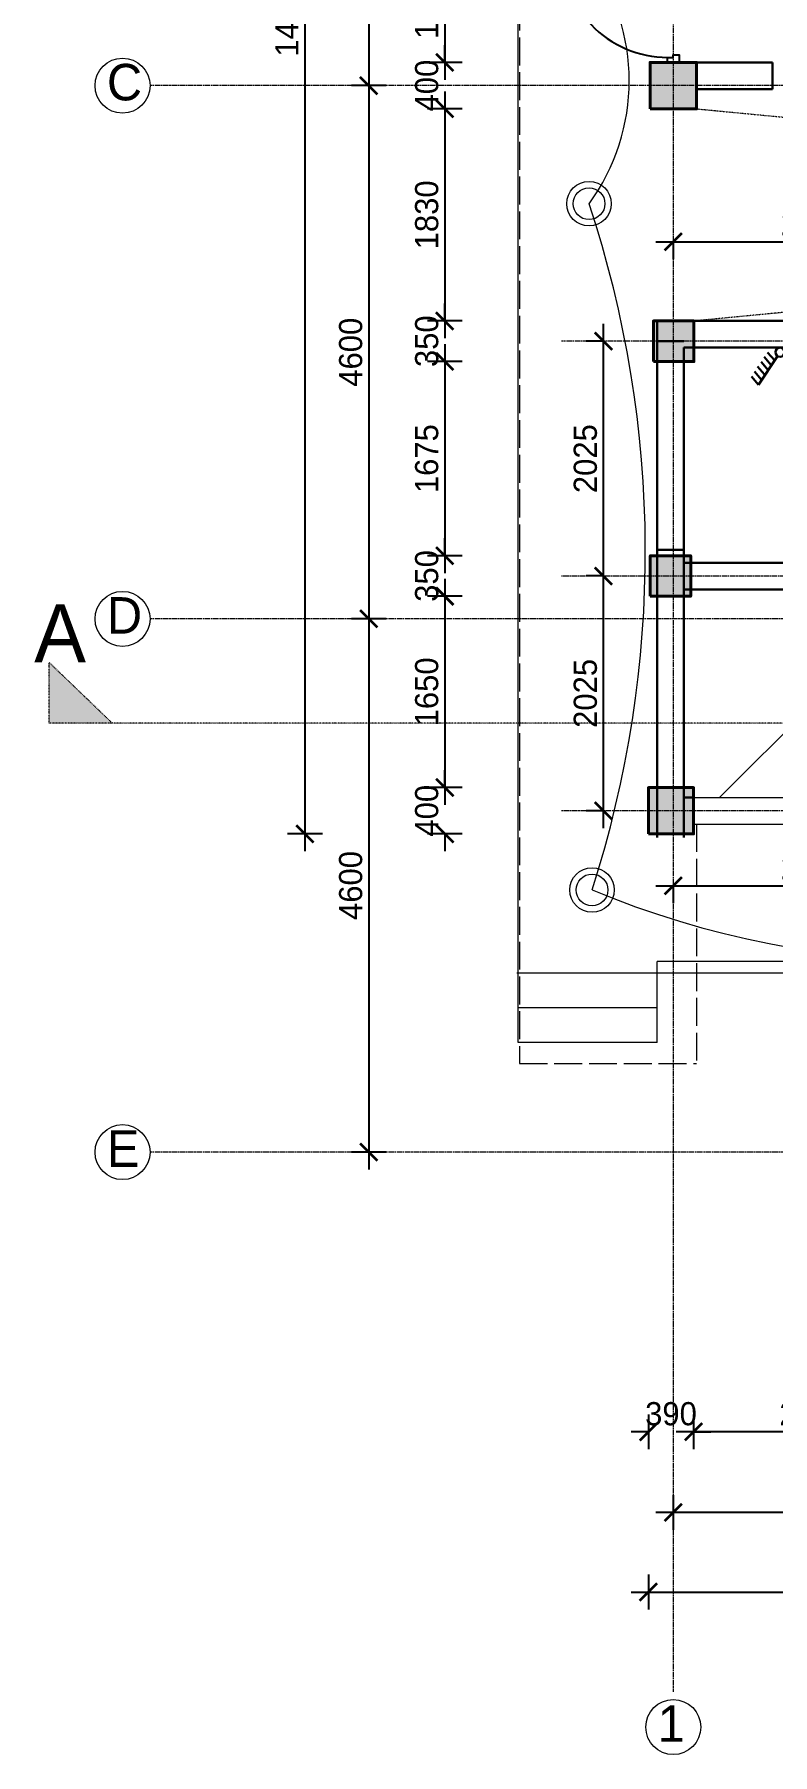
# Model space of a CAD drawing. Header units: inches. Extents: x -3071 to 2534411, y -17796 to 388172.
# Drawn here: x 1605238 to 1611608, y 346952 to 361791 of the extents above; entities that cross this region are included whole.
import ezdxf

# ---------------------------------------------------------------- set-up
doc = ezdxf.new("R2010")
doc.units = ezdxf.units.IN
doc.header["$MEASUREMENT"] = 0
for name, pattern in [('ACAD_ISO08W100', [36, 24, -3, 6, -3]), ('DASHDOT2', [12.7, 6.35, -3.175, 0, -3.175]), ('Hidden', [15, 12, -3])]:
    doc.linetypes.add(name, pattern=pattern)
for name, color, linetype, lineweight in [('001-Archi- Opening', 90, 'Continuous', 25), ('A .09 overhang', 1, 'Continuous', 9), ('A .4 col', 5, 'Continuous', 40), ('A 0.13parapet partition', 230, 'Continuous', 13), ('A 0.18 steps', 6, 'Continuous', 18), ('cen', 50, 'ACAD_ISO08W100', 5), ('conduit Light & fan City', 30, 'Continuous', 5), ('Grid Tag', 6, 'Continuous', 20), ('p1 walls stone outline', 4, 'Continuous', 30), ('section', 6, 'DASHDOT2', 20), ('Switches', 173, 'Continuous', 15)]:
    doc.layers.add(name, color=color, linetype=linetype, lineweight=lineweight)
doc.layers.add('emergencylight', color=1, linetype='Continuous')
doc.layers.add('Wires', color=1, linetype='Continuous')
doc.styles.add('Archi 100', font='GOTHIC.TTF', dxfattribs={"height": 200})
doc.styles.add('CG', font='GOTHIC.TTF', dxfattribs={"height": 40})
doc.styles.get("Standard").update_dxf_attribs({"font": 'GOTHIC.TTF'})
doc.dimstyles.new('Archi 100', dxfattribs={"dimtxt": 200, "dimasz": 150, "dimexe": 150, "dimexo": 300, "dimgap": 50, "dimtad": 1, "dimdec": 0, "dimrnd": 5, "dimzin": 0, "dimdsep": 46, "dimtxsty": 'Archi 100', "dimblk": 'ARCHTICK', "dimcen": 0.09, "dimdle": 150, "dimclrd": 256, "dimclre": 256, "dimclrt": 256, "dimadec": 0, "dimazin": 0, "dimtfac": 1, "dimtdec": 0, "dimtix": 1, "dimtofl": 0, "dimtmove": 0, "dimatfit": 3, "dimfxl": 150, "dimfxlon": 1, "dimtolj": 1, "dimtzin": 0, "dimlwd": -1, "dimlwe": -1, "dimarcsym": 0})

# ---------------------------------------------------------------- blocks, each defined once
blk = doc.blocks.new('grid')
at = {"layer": 'Grid Tag', "linetype": 'Continuous', "ltscale": 30}
blk.add_circle((51, 48), 264, dxfattribs=at)
blk.add_attdef('GRID', (-143, -93), '', height=200)
blk = doc.blocks.new('nd4 plan')
for p, q in [((669, 921, 0), (720, 935, 0)), ((676, 895, 0), (669, 921, 0)), ((684, 897, 0), (676, 895, 0)), ((676, 895, 0), (899, 63)), ((899, 63), (676, 895, 0)), ((684, 897, 0), (720, 906, 0)), ((906, 65), (684, 897, 0)), ((727, 908, 0), (720, 935, 0)), ((720, 906, 0), (727, 908, 0)), ((942, 75), (720, 906, 0)), ((956, 55), (727, 908, 0)), ((950, 77), (899, 63)), ((899, 63), (905, 41)), ((905, 41), (956, 55)), ((906, 65), (942, 75))]:
    blk.add_line(p, q)
for points in [[(956, 5), (933, 5), (933, -45), (1000, -45), (1000, 55), (956, 55), (727, 908), (720, 935), (669, 921), (676, 895), (899, 63), (899, 63), (905, 41), (956, 55)], [(942, 75), (720, 906), (684, 897), (906, 65)], [(0, -45), (0, 55), (44, 55), (44, 5), (67, 5), (67, -45)]]:
    blk.add_lwpolyline(points, close=True)
blk.add_arc((956, 55), 912, 87.2417, 179.9999)
blk = doc.blocks.new('_ArchTick')
at = {"color": 0, "linetype": 'ByBlock', "const_width": 0.15}
blk.add_lwpolyline([(-0.5, -0.5), (0.5, 0.5)], dxfattribs=at)
blk = doc.blocks.new('*D872')
at = {"transparency": 16777216}
for p, q in [((1608779, 362699), (1608779, 361399)), ((1608929, 362549), (1608629, 362549)), ((1608929, 361549), (1608629, 361549))]:
    blk.add_line(p, q, dxfattribs=at)
at = {"layer": 'Defpoints', "color": 0, "transparency": 16777216}
for p in [(1610636, 362549), (1608779, 361549), (1610551, 361549)]:
    blk.add_point(p, dxfattribs=at)
at = {"transparency": 16777216, "xscale": 150, "yscale": 150, "zscale": 150}
for p, rotation in [((1608779, 362549), 90), ((1608779, 361549), 270)]:
    blk.add_blockref('_ArchTick', p, dxfattribs=dict(at, rotation=rotation))
at = {"transparency": 16777216, "insert": (1608624, 362049), "char_height": 200, "attachment_point": 5, "rotation": 90, "style": 'Archi 100'}
blk.add_mtext('\\A1;1000', dxfattribs=at)
blk = doc.blocks.new('*D873')
at = {"transparency": 16777216}
for p, q in [((1608779, 361549), (1608779, 361699)), ((1608929, 361549), (1608629, 361549)), ((1608929, 361149), (1608629, 361149)), ((1608779, 361149), (1608779, 360999))]:
    blk.add_line(p, q, dxfattribs=at)
at = {"layer": 'Defpoints', "color": 0, "transparency": 16777216}
for p in [(1610551, 361549), (1608779, 361149), (1610551, 361149)]:
    blk.add_point(p, dxfattribs=at)
at = {"transparency": 16777216, "xscale": 150, "yscale": 150, "zscale": 150}
for p, rotation in [((1608779, 361549), 270), ((1608779, 361149), 90)]:
    blk.add_blockref('_ArchTick', p, dxfattribs=dict(at, rotation=rotation))
at = {"transparency": 16777216, "insert": (1608624, 361349), "char_height": 200, "attachment_point": 5, "rotation": 90, "style": 'Archi 100'}
blk.add_mtext('\\A1;400', dxfattribs=at)
blk = doc.blocks.new('*D874')
at = {"transparency": 16777216}
for p, q in [((1608779, 361299), (1608779, 359169)), ((1608929, 361149), (1608629, 361149)), ((1608929, 359319), (1608629, 359319))]:
    blk.add_line(p, q, dxfattribs=at)
at = {"layer": 'Defpoints', "color": 0, "transparency": 16777216}
for p in [(1610551, 361149), (1608779, 359319), (1610579, 359319)]:
    blk.add_point(p, dxfattribs=at)
at = {"transparency": 16777216, "xscale": 150, "yscale": 150, "zscale": 150}
for p, rotation in [((1608779, 361149), 90), ((1608779, 359319), 270)]:
    blk.add_blockref('_ArchTick', p, dxfattribs=dict(at, rotation=rotation))
at = {"transparency": 16777216, "insert": (1608624, 360234), "char_height": 200, "attachment_point": 5, "rotation": 90, "style": 'Archi 100'}
blk.add_mtext('\\A1;1830', dxfattribs=at)
blk = doc.blocks.new('*D875')
at = {"transparency": 16777216}
for p, q in [((1608779, 359319), (1608779, 359469)), ((1608929, 359319), (1608629, 359319)), ((1608929, 358969), (1608629, 358969)), ((1608779, 358969), (1608779, 358819))]:
    blk.add_line(p, q, dxfattribs=at)
at = {"layer": 'Defpoints', "color": 0, "transparency": 16777216}
for p in [(1610579, 359319), (1608779, 358969), (1610579, 358969)]:
    blk.add_point(p, dxfattribs=at)
at = {"transparency": 16777216, "xscale": 150, "yscale": 150, "zscale": 150}
for p, rotation in [((1608779, 359319), 270), ((1608779, 358969), 90)]:
    blk.add_blockref('_ArchTick', p, dxfattribs=dict(at, rotation=rotation))
at = {"transparency": 16777216, "insert": (1608624, 359144), "char_height": 200, "attachment_point": 5, "rotation": 90, "style": 'Archi 100'}
blk.add_mtext('\\A1;350', dxfattribs=at)
blk = doc.blocks.new('*D876')
at = {"transparency": 16777216}
for p, q in [((1608779, 359119), (1608779, 357144)), ((1608929, 358969), (1608629, 358969)), ((1608929, 357294), (1608629, 357294))]:
    blk.add_line(p, q, dxfattribs=at)
at = {"layer": 'Defpoints', "color": 0, "transparency": 16777216}
for p in [(1610579, 358969), (1608779, 357294), (1610551, 357294)]:
    blk.add_point(p, dxfattribs=at)
at = {"transparency": 16777216, "xscale": 150, "yscale": 150, "zscale": 150}
for p, rotation in [((1608779, 358969), 90), ((1608779, 357294), 270)]:
    blk.add_blockref('_ArchTick', p, dxfattribs=dict(at, rotation=rotation))
at = {"transparency": 16777216, "insert": (1608624, 358131), "char_height": 200, "attachment_point": 5, "rotation": 90, "style": 'Archi 100'}
blk.add_mtext('\\A1;1675', dxfattribs=at)
blk = doc.blocks.new('*D877')
at = {"transparency": 16777216}
for p, q in [((1608779, 357294), (1608779, 357444)), ((1608929, 357294), (1608629, 357294)), ((1608929, 356944), (1608629, 356944)), ((1608779, 356944), (1608779, 356794))]:
    blk.add_line(p, q, dxfattribs=at)
at = {"layer": 'Defpoints', "color": 0, "transparency": 16777216}
for p in [(1610551, 357294), (1608779, 356944), (1610551, 356944)]:
    blk.add_point(p, dxfattribs=at)
at = {"transparency": 16777216, "xscale": 150, "yscale": 150, "zscale": 150}
for p, rotation in [((1608779, 357294), 270), ((1608779, 356944), 90)]:
    blk.add_blockref('_ArchTick', p, dxfattribs=dict(at, rotation=rotation))
at = {"transparency": 16777216, "insert": (1608624, 357119), "char_height": 200, "attachment_point": 5, "rotation": 90, "style": 'Archi 100'}
blk.add_mtext('\\A1;350', dxfattribs=at)
blk = doc.blocks.new('*D878')
at = {"transparency": 16777216}
for p, q in [((1608779, 357094), (1608779, 355144)), ((1608929, 356944), (1608629, 356944)), ((1608929, 355294), (1608629, 355294))]:
    blk.add_line(p, q, dxfattribs=at)
at = {"layer": 'Defpoints', "color": 0, "transparency": 16777216}
for p in [(1610551, 356944), (1608779, 355294), (1610536, 355294)]:
    blk.add_point(p, dxfattribs=at)
at = {"transparency": 16777216, "xscale": 150, "yscale": 150, "zscale": 150}
for p, rotation in [((1608779, 356944), 90), ((1608779, 355294), 270)]:
    blk.add_blockref('_ArchTick', p, dxfattribs=dict(at, rotation=rotation))
at = {"transparency": 16777216, "insert": (1608624, 356119), "char_height": 200, "attachment_point": 5, "rotation": 90, "style": 'Archi 100'}
blk.add_mtext('\\A1;1650', dxfattribs=at)
blk = doc.blocks.new('*D879')
at = {"transparency": 16777216}
for p, q in [((1608779, 355294), (1608779, 355444)), ((1608929, 355294), (1608629, 355294)), ((1608929, 354894), (1608629, 354894)), ((1608779, 354894), (1608779, 354744))]:
    blk.add_line(p, q, dxfattribs=at)
at = {"layer": 'Defpoints', "color": 0, "transparency": 16777216}
for p in [(1610536, 355294), (1608779, 354894), (1610536, 354894)]:
    blk.add_point(p, dxfattribs=at)
at = {"transparency": 16777216, "xscale": 150, "yscale": 150, "zscale": 150}
for p, rotation in [((1608779, 355294), 270), ((1608779, 354894), 90)]:
    blk.add_blockref('_ArchTick', p, dxfattribs=dict(at, rotation=rotation))
at = {"transparency": 16777216, "insert": (1608624, 355094), "char_height": 200, "attachment_point": 5, "rotation": 90, "style": 'Archi 100'}
blk.add_mtext('\\A1;400', dxfattribs=at)
blk = doc.blocks.new('*D881')
at = {"transparency": 16777216}
for p, q in [((1608123, 364399), (1608123, 361199)), ((1608273, 364249), (1607973, 364249)), ((1608273, 361349), (1607973, 361349))]:
    blk.add_line(p, q, dxfattribs=at)
at = {"layer": 'Defpoints', "color": 0, "transparency": 16777216}
for p in [(1610551, 364249), (1608123, 361349), (1610751, 361349)]:
    blk.add_point(p, dxfattribs=at)
at = {"transparency": 16777216, "xscale": 150, "yscale": 150, "zscale": 150}
for p, rotation in [((1608123, 364249), 90), ((1608123, 361349), 270)]:
    blk.add_blockref('_ArchTick', p, dxfattribs=dict(at, rotation=rotation))
at = {"transparency": 16777216, "insert": (1607968, 362799), "char_height": 200, "attachment_point": 5, "rotation": 90, "style": 'Archi 100'}
blk.add_mtext('\\A1;2900', dxfattribs=at)
blk = doc.blocks.new('*D882')
at = {"transparency": 16777216}
for p, q in [((1608123, 361499), (1608123, 356599)), ((1608273, 361349), (1607973, 361349)), ((1608273, 356749), (1607973, 356749))]:
    blk.add_line(p, q, dxfattribs=at)
at = {"layer": 'Defpoints', "color": 0, "transparency": 16777216}
for p in [(1610751, 361349), (1608123, 356749), (1610751, 356749)]:
    blk.add_point(p, dxfattribs=at)
at = {"transparency": 16777216, "xscale": 150, "yscale": 150, "zscale": 150}
for p, rotation in [((1608123, 361349), 90), ((1608123, 356749), 270)]:
    blk.add_blockref('_ArchTick', p, dxfattribs=dict(at, rotation=rotation))
at = {"transparency": 16777216, "insert": (1607968, 359049), "char_height": 200, "attachment_point": 5, "rotation": 90, "style": 'Archi 100'}
blk.add_mtext('\\A1;4600', dxfattribs=at)
blk = doc.blocks.new('*D883')
at = {"transparency": 16777216}
for p, q in [((1608123, 356899), (1608123, 351999)), ((1608273, 356749), (1607973, 356749)), ((1608273, 352149), (1607973, 352149))]:
    blk.add_line(p, q, dxfattribs=at)
at = {"layer": 'Defpoints', "color": 0, "transparency": 16777216}
for p in [(1610751, 356749), (1608123, 352149), (1610751, 352149)]:
    blk.add_point(p, dxfattribs=at)
at = {"transparency": 16777216, "xscale": 150, "yscale": 150, "zscale": 150}
for p, rotation in [((1608123, 356749), 90), ((1608123, 352149), 270)]:
    blk.add_blockref('_ArchTick', p, dxfattribs=dict(at, rotation=rotation))
at = {"transparency": 16777216, "insert": (1607968, 354449), "char_height": 200, "attachment_point": 5, "rotation": 90, "style": 'Archi 100'}
blk.add_mtext('\\A1;4600', dxfattribs=at)
blk = doc.blocks.new('*D884')
at = {"transparency": 16777216}
for p, q in [((1607573, 369199), (1607573, 354744)), ((1607723, 369049), (1607423, 369049)), ((1607723, 354894), (1607423, 354894))]:
    blk.add_line(p, q, dxfattribs=at)
at = {"layer": 'Defpoints', "color": 0, "transparency": 16777216}
for p in [(1610551, 369049), (1607573, 354894), (1610536, 354894)]:
    blk.add_point(p, dxfattribs=at)
at = {"transparency": 16777216, "xscale": 150, "yscale": 150, "zscale": 150}
for p, rotation in [((1607573, 369049), 90), ((1607573, 354894), 270)]:
    blk.add_blockref('_ArchTick', p, dxfattribs=dict(at, rotation=rotation))
at = {"transparency": 16777216, "insert": (1607418, 361971), "char_height": 200, "attachment_point": 5, "rotation": 90, "style": 'Archi 100'}
blk.add_mtext('\\A1;14155', dxfattribs=at)
blk = doc.blocks.new('*D908')
at = {"transparency": 16777216}
for p, q in [((1610926, 349886), (1610926, 349586)), ((1613001, 349886), (1613001, 349586)), ((1613151, 349736), (1610776, 349736))]:
    blk.add_line(p, q, dxfattribs=at)
at = {"layer": 'Defpoints', "color": 0, "transparency": 16777216}
for p in [(1610926, 354894), (1613001, 354919), (1610926, 349736)]:
    blk.add_point(p, dxfattribs=at)
at = {"transparency": 16777216, "xscale": 150, "yscale": 150, "zscale": 150, "rotation": 180}
blk.add_blockref('_ArchTick', (1610926, 349736), dxfattribs=at)
at = {"transparency": 16777216, "xscale": 150, "yscale": 150, "zscale": 150}
blk.add_blockref('_ArchTick', (1613001, 349736), dxfattribs=at)
at = {"transparency": 16777216, "insert": (1611964, 349891), "char_height": 200, "attachment_point": 5, "style": 'Archi 100'}
blk.add_mtext('\\A1;2075', dxfattribs=at)
blk = doc.blocks.new('*D909')
at = {"transparency": 16777216}
for p, q in [((1610536, 349886), (1610536, 349586)), ((1610926, 349886), (1610926, 349586)), ((1610536, 349736), (1610386, 349736)), ((1610926, 349736), (1611076, 349736))]:
    blk.add_line(p, q, dxfattribs=at)
at = {"layer": 'Defpoints', "color": 0, "transparency": 16777216}
for p in [(1610536, 354894), (1610926, 354894), (1610536, 349736)]:
    blk.add_point(p, dxfattribs=at)
at = {"transparency": 16777216, "xscale": 150, "yscale": 150, "zscale": 150}
blk.add_blockref('_ArchTick', (1610536, 349736), dxfattribs=at)
at = {"transparency": 16777216, "xscale": 150, "yscale": 150, "zscale": 150, "rotation": 180}
blk.add_blockref('_ArchTick', (1610926, 349736), dxfattribs=at)
at = {"transparency": 16777216, "insert": (1610731, 349891), "char_height": 200, "attachment_point": 5, "style": 'Archi 100'}
blk.add_mtext('\\A1;390', dxfattribs=at)
blk = doc.blocks.new('*D920')
at = {"transparency": 16777216}
for p, q in [((1610751, 349191), (1610751, 348891)), ((1614351, 349191), (1614351, 348891)), ((1614501, 349041), (1610601, 349041))]:
    blk.add_line(p, q, dxfattribs=at)
at = {"layer": 'Defpoints', "color": 0, "transparency": 16777216}
for p in [(1610751, 355094), (1614351, 355094), (1610751, 349041)]:
    blk.add_point(p, dxfattribs=at)
at = {"transparency": 16777216, "xscale": 150, "yscale": 150, "zscale": 150, "rotation": 180}
blk.add_blockref('_ArchTick', (1610751, 349041), dxfattribs=at)
at = {"transparency": 16777216, "xscale": 150, "yscale": 150, "zscale": 150}
blk.add_blockref('_ArchTick', (1614351, 349041), dxfattribs=at)
at = {"transparency": 16777216, "insert": (1612551, 349196), "char_height": 200, "attachment_point": 5, "style": 'Archi 100'}
blk.add_mtext('\\A1;3600', dxfattribs=at)
blk = doc.blocks.new('*D921')
at = {"transparency": 16777216}
for p, q in [((1610536, 348504), (1610536, 348204)), ((1649601, 348504), (1649601, 348204)), ((1610386, 348354), (1649751, 348354))]:
    blk.add_line(p, q, dxfattribs=at)
at = {"layer": 'Defpoints', "color": 0, "transparency": 16777216}
for p in [(1610536, 354894), (1649601, 351949), (1649601, 348354)]:
    blk.add_point(p, dxfattribs=at)
at = {"transparency": 16777216, "xscale": 150, "yscale": 150, "zscale": 150, "rotation": 180}
blk.add_blockref('_ArchTick', (1610536, 348354), dxfattribs=at)
at = {"transparency": 16777216, "xscale": 150, "yscale": 150, "zscale": 150}
blk.add_blockref('_ArchTick', (1649601, 348354), dxfattribs=at)
at = {"transparency": 16777216, "insert": (1630069, 348510), "char_height": 200, "attachment_point": 5, "style": 'Archi 100'}
blk.add_mtext('\\A1;39065', dxfattribs=at)
blk = doc.blocks.new('*D1251')
at = {"transparency": 16777216}
for p, q in [((1610148, 354944), (1610148, 357269)), ((1610148, 357119), (1609998, 357119)), ((1610148, 355094), (1609998, 355094))]:
    blk.add_line(p, q, dxfattribs=at)
at = {"layer": 'Defpoints', "color": 0, "transparency": 16777216}
for p in [(1610148, 357119), (1610148, 357119), (1610148, 355094)]:
    blk.add_point(p, dxfattribs=at)
at = {"transparency": 16777216, "xscale": 150, "yscale": 150, "zscale": 150}
for p, rotation in [((1610148, 357119), 90), ((1610148, 355094), 270)]:
    blk.add_blockref('_ArchTick', p, dxfattribs=dict(at, rotation=rotation))
at = {"transparency": 16777216, "insert": (1609993, 356106), "char_height": 200, "attachment_point": 5, "rotation": 90, "style": 'Archi 100'}
blk.add_mtext('\\A1;2025', dxfattribs=at)
blk = doc.blocks.new('*D1252')
at = {"transparency": 16777216}
for p, q in [((1610148, 356969), (1610148, 359294)), ((1610148, 359144), (1609998, 359144)), ((1610148, 357119), (1609998, 357119))]:
    blk.add_line(p, q, dxfattribs=at)
at = {"layer": 'Defpoints', "color": 0, "transparency": 16777216}
for p in [(1610148, 359144), (1610148, 359144), (1610148, 357119)]:
    blk.add_point(p, dxfattribs=at)
at = {"transparency": 16777216, "xscale": 150, "yscale": 150, "zscale": 150}
for p, rotation in [((1610148, 359144), 90), ((1610148, 357119), 270)]:
    blk.add_blockref('_ArchTick', p, dxfattribs=dict(at, rotation=rotation))
at = {"transparency": 16777216, "insert": (1609993, 358131), "char_height": 200, "attachment_point": 5, "rotation": 90, "style": 'Archi 100'}
blk.add_mtext('\\A1;2025', dxfattribs=at)
blk = doc.blocks.new('*D1253')
at = {"transparency": 16777216}
for p, q in [((1610601, 354447), (1613351, 354447)), ((1610751, 354447), (1610751, 354297)), ((1613201, 354447), (1613201, 354297))]:
    blk.add_line(p, q, dxfattribs=at)
at = {"layer": 'Defpoints', "color": 0, "transparency": 16777216}
for p in [(1610751, 354458), (1613201, 354458), (1613201, 354447)]:
    blk.add_point(p, dxfattribs=at)
at = {"transparency": 16777216, "xscale": 150, "yscale": 150, "zscale": 150, "rotation": 180}
blk.add_blockref('_ArchTick', (1610751, 354447), dxfattribs=at)
at = {"transparency": 16777216, "xscale": 150, "yscale": 150, "zscale": 150}
blk.add_blockref('_ArchTick', (1613201, 354447), dxfattribs=at)
at = {"transparency": 16777216, "insert": (1611976, 354602), "char_height": 200, "attachment_point": 5, "style": 'Archi 100'}
blk.add_mtext('\\A1;2450', dxfattribs=at)
blk = doc.blocks.new('*D1254')
at = {"transparency": 16777216}
for p, q in [((1610601, 360002), (1613351, 360002)), ((1610751, 360002), (1610751, 359852)), ((1613201, 360002), (1613201, 359852))]:
    blk.add_line(p, q, dxfattribs=at)
at = {"layer": 'Defpoints', "color": 0, "transparency": 16777216}
for p in [(1610751, 360036), (1613201, 360036), (1613201, 360002)]:
    blk.add_point(p, dxfattribs=at)
at = {"transparency": 16777216, "xscale": 150, "yscale": 150, "zscale": 150, "rotation": 180}
blk.add_blockref('_ArchTick', (1610751, 360002), dxfattribs=at)
at = {"transparency": 16777216, "xscale": 150, "yscale": 150, "zscale": 150}
blk.add_blockref('_ArchTick', (1613201, 360002), dxfattribs=at)
at = {"transparency": 16777216, "insert": (1611976, 360157), "char_height": 200, "attachment_point": 5, "style": 'Archi 100'}
blk.add_mtext('\\A1;2450', dxfattribs=at)
blk = doc.blocks.new('emergency')
at = {"layer": 'conduit Light & fan City'}
for radius in [128, 91.5]:
    blk.add_circle((0, 0), radius, dxfattribs=at)
blk = doc.blocks.new('6gang switch')
at = {"layer": 'Switches', "lineweight": 30}
for p, q in [((1.74, 2.08), (6.46, 9.17)), ((6.46, 9.17), (8.21, 7.17)), ((3.32, 4.29), (5.08, 2.28)), ((4.07, 5.54), (5.83, 3.54)), ((4.95, 6.67), (6.71, 4.66)), ((5.7, 7.92), (7.46, 5.92)), ((2.44, 3.16), (4.2, 1.16))]:
    blk.add_line(p, q, dxfattribs=at)
blk.add_circle((1.13, 1.13), 1.13, dxfattribs=at)

msp = doc.modelspace()

# ---------------------------------------------------------------- hatches: boundary and pattern name
at = {"layer": 'A .4 col', "linetype": 'Continuous'}
h = msp.add_hatch(color=256, dxfattribs=at)
h.dxf.hatch_style = 1
h.paths.add_polyline_path([(1610551.17, 361148.63), (1610951.17, 361148.63), (1610951.17, 361548.63), (1610551.17, 361548.63)])
h = msp.add_hatch(color=256, dxfattribs=at)
h.dxf.hatch_style = 1
h.paths.add_polyline_path([(1610579.08, 358968.63), (1610929.08, 358968.63), (1610929.08, 359318.63), (1610579.08, 359318.63)])
h = msp.add_hatch(color=256, dxfattribs=at)
h.dxf.hatch_style = 1
h.paths.add_polyline_path([(1610551.32, 356943.64), (1610901.32, 356943.64), (1610901.32, 357293.64), (1610551.32, 357293.64)])
h = msp.add_hatch(color=256, dxfattribs=at)
h.dxf.hatch_style = 1
h.paths.add_polyline_path([(1610526.32, 354893.64), (1610926.32, 354893.64), (1610926.32, 355293.64), (1610526.32, 355293.64)])
at = {"layer": 'section'}
msp.add_hatch(color=256, dxfattribs=at).paths.add_polyline_path([(1605366.89, 356371.65), (1605366.89, 355849.31), (1605910.49, 355849.31)])

# ---------------------------------------------------------------- linework, layer by layer
at = {"layer": 'A .09 overhang', "linetype": 'Hidden', "ltscale": 20}
for p, q in [((1609424.36, 369863.63), (1609424.36, 352912.07)), ((1610951.17, 354978.64), (1610951.17, 352912.07)), ((1609424.36, 352912.07), (1610951.17, 352912.07))]:
    msp.add_line(p, q, dxfattribs=at)
at = {"layer": 'A .4 col', "linetype": 'Continuous'}
for points in [[(1610551.17, 361148.63), (1610951.17, 361148.63), (1610951.17, 361548.63), (1610551.17, 361548.63)], [(1610579.08, 358968.63), (1610929.08, 358968.63), (1610929.08, 359318.63), (1610579.08, 359318.63)], [(1610551.32, 356943.64), (1610901.32, 356943.64), (1610901.32, 357293.64), (1610551.32, 357293.64)], [(1610536.32, 354893.64), (1610926.32, 354893.64), (1610926.32, 355293.64), (1610536.32, 355293.64)]]:
    msp.add_lwpolyline(points, close=True, dxfattribs=at)
at = {"layer": 'A 0.13parapet partition'}
for p, q in [((1610841.32, 355208.64), (1630201.32, 355208.64)), ((1610926.32, 354978.64), (1630201.32, 354978.64)), ((1630126.17, 353793.64), (1610611.35, 353793.64)), ((1630101.32, 353693.64), (1609399.51, 353693.64))]:
    msp.add_line(p, q, dxfattribs=at)
at = {"layer": 'A 0.18 steps'}
for p, q in [((1609411.35, 353093.64), (1609411.35, 364448.63)), ((1610611.35, 353093.64), (1610611.35, 353793.64)), ((1610599.51, 353693.64), (1609399.51, 353693.64)), ((1610611.35, 353393.64), (1609411.35, 353393.64)), ((1610611.35, 353093.64), (1609411.35, 353093.64))]:
    msp.add_line(p, q, dxfattribs=at)
at = {"layer": 'A 0.18 steps', "ltscale": 20}
msp.add_line((1611150.95, 355208.64), (1612125.93, 356183.62), dxfattribs=at)
at = {"layer": 'cen', "ltscale": 2}
for p, q in [((1610751.17, 372579.01), (1610751.17, 347493.99)), ((1653916.17, 361348.63), (1606236.17, 361348.63)), ((1635004.09, 359143.63), (1609786.53, 359143.63)), ((1634976.32, 357118.64), (1609786.53, 357118.64)), ((1653916.17, 356748.63), (1606236.17, 356748.63)), ((1634981.32, 355093.64), (1609786.53, 355093.64)), ((1653916.17, 352148.63), (1606236.17, 352148.63))]:
    msp.add_line(p, q, dxfattribs=at)
at = {"layer": 'p1 walls stone outline'}
for p, q in [((1610951.17, 361548.63), (1611607.67, 361548.63)), ((1611607.67, 361318.86), (1611607.67, 361548.63)), ((1611607.67, 361318.86), (1610951.17, 361318.86)), ((1610611.32, 354863.63), (1610611.32, 359318.63)), ((1610611.32, 359318.63), (1630451.32, 359318.63)), ((1610611.32, 359143.64), (1610841.32, 359143.64)), ((1610841.32, 359088.63), (1610841.32, 354863.63)), ((1610841.32, 359088.63), (1630451.32, 359088.63)), ((1610611.32, 357343.75), (1610611.32, 355208.64)), ((1610611.32, 357343.75), (1610841.32, 357343.75)), ((1610841.32, 357233.64), (1620201.31, 357233.64)), ((1610841.32, 357003.64), (1620201.31, 357003.64)), ((1610841.32, 355208.64), (1610926.32, 355208.64))]:
    msp.add_line(p, q, dxfattribs=at)
at = {"layer": 'section'}
for p, q in [((1630101.17, 361148.63), (1610929.08, 359318.63)), ((1610951.17, 361148.63), (1630101.32, 359318.63)), ((1605366.89, 355849.31), (1605366.89, 356371.65)), ((1605366.89, 356371.65), (1605910.49, 355849.31)), ((1653854.71, 355849.31), (1605366.89, 355849.31))]:
    msp.add_line(p, q, dxfattribs=at)
at = {"layer": 'Wires', "lineweight": 9}
for centre, radius, start, end in [((1608576.27, 361390.94), 1794.48, 323.769376, 36.230624), ((1601003.52, 357330.25), 9506.08, 342.111008, 18.396833), ((1613153.76, 361905.87), 8112.82, 247.506843, 292.493157)]:
    msp.add_arc(centre, radius, start, end, dxfattribs=at)

# ---------------------------------------------------------------- block references
ref = msp.add_blockref('grid', (1605952.65, 361305.53), dxfattribs=dict(xscale=0.8987445155798923, yscale=0.8987445155798923, zscale=0.8987445155798923))
ref.add_attrib('GRID', 'C', (1605864.11, 361221.74), dxfattribs={"height": 314.56})
ref = msp.add_blockref('grid', (1605952.65, 356705.53), dxfattribs=dict(xscale=0.8987445155798923, yscale=0.8987445155798923, zscale=0.8987445155798923))
ref.add_attrib('GRID', 'D', (1605864.11, 356621.75), dxfattribs={"height": 314.56})
ref = msp.add_blockref('grid', (1605952.65, 352105.53), dxfattribs=dict(xscale=0.8987445155798923, yscale=0.8987445155798923, zscale=0.8987445155798923))
ref.add_attrib('GRID', 'E', (1605864.11, 352021.75), dxfattribs={"height": 314.56})
ref = msp.add_blockref('grid', (1610704.94, 347145.93), dxfattribs=dict(xscale=0.8987445155798923, yscale=0.8987445155798923, zscale=0.8987445155798923))
ref.add_attrib('GRID', '1', (1610616.4, 347062.15), dxfattribs={"height": 314.56})
at = {"layer": '001-Archi- Opening', "rotation": 90}
msp.add_blockref('nd4 plan', (1610756.16, 361548.63), dxfattribs=at)
at = {"layer": 'conduit Light & fan City', "xscale": 34.89373264493602, "yscale": 34.89373264493602, "zscale": 34.89373264493602, "rotation": 180}
msp.add_blockref('6gang switch', (1611711.64, 359088.63), dxfattribs=at)
at = {"layer": 'emergencylight', "xscale": 1.5, "yscale": 1.5, "zscale": 1.5}
for p in [(1610023.78, 360330.34), (1610050.02, 354410.23)]:
    msp.add_blockref('emergency', p, dxfattribs=at)

# ---------------------------------------------------------------- texts
at = {"layer": 'section', "insert": (1605459.95, 356625.24), "char_height": 500, "width": 2050.5885, "attachment_point": 5, "style": 'CG'}
msp.add_mtext('A', dxfattribs=at)

# ---------------------------------------------------------------- dimensions: what is measured, and where the dimension line sits
for base, p1, p2, picture, middle in [((1607572.87, 354893.64), (1610551.17, 369048.63), (1610536.32, 354893.64), '*D884', (1607417.84, 361971.13)), ((1610148.22, 357118.64), (1610148.22, 355093.64), (1610148.22, 357118.64), '*D1251', (1609993.19, 356106.14))]:
    dim = msp.add_linear_dim(base=base, p1=p1, p2=p2, angle=90, dimstyle='Archi 100')
    dim.commit()
    dim.dimension.update_dxf_attribs({"geometry": picture, "text_midpoint": middle})
for base, p1, p2, picture, middle in [((1608123.25, 361348.63), (1610551.17, 364248.63), (1610751.17, 361348.63), '*D881', (1607968.22, 362798.63)), ((1608778.96, 361548.63), (1610636.17, 362548.63), (1610551.17, 361548.63), '*D872', (1608623.93, 362048.63)), ((1608778.96, 361148.63), (1610551.17, 361548.63), (1610551.17, 361148.63), '*D873', (1608623.93, 361348.63)), ((1608123.25, 356748.63), (1610751.17, 361348.63), (1610751.17, 356748.63), '*D882', (1607968.22, 359048.63)), ((1608778.96, 359318.63), (1610551.17, 361148.63), (1610579.08, 359318.63), '*D874', (1608623.93, 360233.63)), ((1608778.96, 358968.63), (1610579.08, 359318.63), (1610579.08, 358968.63), '*D875', (1608623.93, 359143.63)), ((1610148.22, 359143.63), (1610148.22, 357118.64), (1610148.22, 359143.63), '*D1252', (1609993.19, 358131.13)), ((1608778.96, 357293.64), (1610579.08, 358968.63), (1610551.32, 357293.64), '*D876', (1608623.93, 358131.13)), ((1608778.96, 356943.64), (1610551.32, 357293.64), (1610551.32, 356943.64), '*D877', (1608623.93, 357118.64)), ((1608778.96, 355293.64), (1610551.32, 356943.64), (1610536.32, 355293.64), '*D878', (1608623.93, 356118.64)), ((1608123.25, 352148.63), (1610751.17, 356748.63), (1610751.17, 352148.63), '*D883', (1607968.22, 354448.63)), ((1608778.96, 354893.64), (1610536.32, 355293.64), (1610536.32, 354893.64), '*D879', (1608623.93, 355093.64))]:
    dim = msp.add_linear_dim(base=base, p1=p1, p2=p2, angle=90, dimstyle='Archi 100', override={"dimtmove": 1})
    dim.commit()
    dim.dimension.update_dxf_attribs({"geometry": picture, "text_midpoint": middle})
for base, p1, p2, picture, middle in [((1613201.16, 360002.01), (1610751.17, 360036.5), (1613201.16, 360036.5), '*D1254', (1611976.16, 360157.04)), ((1649601.17, 348354.49), (1610536.32, 354893.64), (1649601.17, 351948.63), '*D921', (1630068.74, 348509.52)), ((1613201.16, 354446.65), (1610751.17, 354458), (1613201.16, 354458), '*D1253', (1611976.16, 354601.68))]:
    dim = msp.add_linear_dim(base=base, p1=p1, p2=p2, dimstyle='Archi 100')
    dim.commit()
    dim.dimension.update_dxf_attribs({"geometry": picture, "text_midpoint": middle})
for base, p1, p2, picture, middle in [((1610751.17, 349041), (1614351.17, 355093.64), (1610751.17, 355093.64), '*D920', (1612551.17, 349196.03)), ((1610536.32, 349736.11), (1610926.32, 354893.64), (1610536.32, 354893.64), '*D909', (1610731.32, 349891.14)), ((1610926.32, 349736.11), (1613001.31, 354918.63), (1610926.32, 354893.64), '*D908', (1611963.81, 349891.14))]:
    dim = msp.add_linear_dim(base=base, p1=p1, p2=p2, dimstyle='Archi 100', override={"dimtmove": 1})
    dim.commit()
    dim.dimension.update_dxf_attribs({"geometry": picture, "text_midpoint": middle})

doc.saveas('drawing.dxf')
